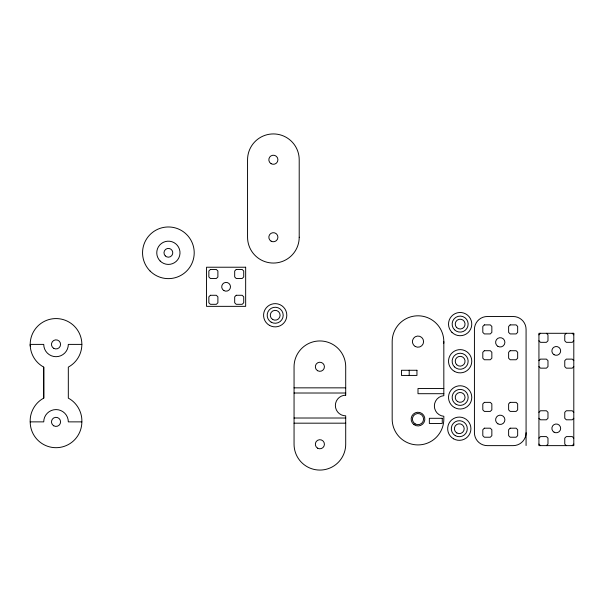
<?xml version="1.0" encoding="UTF-8"?>
<svg xmlns="http://www.w3.org/2000/svg" width="604" height="604" viewBox="0 0 604 604"><rect width="100%" height="100%" fill="white"/><g stroke="black" fill="none" stroke-linecap="round" stroke-linejoin="round"><path stroke-width="0.91" d="M538.934 334.843L540.489 333.295M538.934 360.663L540.489 359.116L546.424 359.116L547.979 360.663L547.979 366.605L546.424 368.153L540.489 368.153L538.934 366.605M566.31 333.295L564.763 334.843L564.763 340.784L566.31 342.332L572.252 342.332L573.8 340.784M573.8 366.605L572.252 368.153L566.31 368.153L564.763 366.605L564.763 360.663L566.31 359.116L572.252 359.116L573.8 360.663M538.934 412.313L540.489 410.765L546.424 410.765L547.979 412.313L547.979 418.255L546.424 419.803L540.489 419.803L538.934 418.255M538.934 438.142L540.489 436.594L546.424 436.594L547.979 438.142L547.979 444.076L546.424 445.631M573.8 418.255L572.252 419.803L566.31 419.803L564.763 418.255L564.763 412.313L566.31 410.765L572.252 410.765L573.8 412.313M572.252 445.631L573.8 444.076M43.73 398.142C35.183 402.626 29.739 412.238 30.2 421.871A25.821 25.821 0 0 0 56.021 447.692A25.821 25.821 0 0 0 81.85 421.871C82.31 412.238 76.867 402.626 68.32 398.142L68.32 367.096L68.939 366.764A25.821 25.821 0 0 0 75.81 327.798A25.821 25.821 0 0 0 36.24 327.798A25.821 25.821 0 0 0 43.111 366.764L43.752 367.096L43.752 398.142L43.73 367.096M81.85 344.393L68.32 344.393A12.291 12.291 0 0 1 56.021 356.692A12.291 12.291 0 0 1 43.73 344.393L30.2 344.393L30.253 346.084M294.057 387.844L345.707 387.844M443.827 388.538L417.998 388.538L417.998 393.702L443.827 393.702M294.057 393.015L345.707 393.015M294.057 418.013L345.707 418.013M30.2 421.871L43.73 421.871A12.291 12.291 0 0 1 56.021 409.58A12.291 12.291 0 0 1 68.32 421.871L81.85 421.871M294.057 423.178L345.707 423.178M572.252 333.295L573.8 334.843M546.424 333.295L547.979 334.843L547.979 340.784L546.424 342.332L540.489 342.332L538.934 340.784M573.8 438.142L572.252 436.594L566.31 436.594L564.763 438.142L564.763 444.076L566.31 445.631M538.934 444.076L540.489 445.631M526.076 445.518L526.076 329.414A12.911 12.911 0 0 0 513.158 316.504L487.337 316.504A12.911 12.911 0 0 0 474.427 329.414L474.427 432.713A12.911 12.911 0 0 0 487.337 445.631L513.158 445.631A12.911 12.911 0 0 0 526.076 432.713M443.827 341.622L443.827 395.673A10.351 10.351 0 0 0 434.367 405.979A10.351 10.351 0 0 0 443.827 416.292L443.827 419.101A25.821 25.821 0 0 1 417.998 444.921A25.821 25.821 0 0 1 392.177 419.101L392.177 341.622A25.821 25.821 0 0 1 418.844 315.817A25.821 25.821 0 0 1 443.766 343.306M409.202 370.267L409.202 375.431M210.403 269.459L208.856 271.007L208.856 276.949L210.403 278.497L216.345 278.497L217.893 276.949L217.893 271.007L216.345 269.459L210.403 269.459M210.403 295.281L208.856 296.836L208.856 302.77L210.403 304.318L216.345 304.318L217.893 302.77L217.893 296.836L216.345 295.281L210.403 295.281M236.232 269.459L234.684 271.007L234.684 276.949L236.232 278.497L242.174 278.497L243.722 276.949L243.722 271.007L242.174 269.459L236.232 269.459M236.232 295.281L234.684 296.836L234.684 302.77L236.232 304.318L242.174 304.318L243.722 302.77L243.722 296.836L242.174 295.281L236.232 295.281M484.355 324.892L482.807 326.439L482.807 332.381L484.355 333.929L490.297 333.929L491.845 332.381L491.845 326.439L490.297 324.892L484.355 324.892M484.355 350.713L482.807 352.268L482.807 358.202L484.355 359.757L490.297 359.757L491.845 358.202L491.845 352.268L490.297 350.713L484.355 350.713M510.176 324.892L508.628 326.439L508.628 332.381L510.176 333.929L516.118 333.929L517.666 332.381L517.666 326.439L516.118 324.892L510.176 324.892M510.176 350.713L508.628 352.268L508.628 358.202L510.176 359.757L516.118 359.757L517.666 358.202L517.666 352.268L516.118 350.713L510.176 350.713M484.355 402.362L482.807 403.917L482.807 409.852L484.355 411.407L490.297 411.407L491.845 409.852L491.845 403.917L490.297 402.362L484.355 402.362M484.355 428.191L482.807 429.738L482.807 435.68L484.355 437.228L490.297 437.228L491.845 435.68L491.845 429.738L490.297 428.191L484.355 428.191M510.176 402.362L508.628 403.917L508.628 409.852L510.176 411.407L516.118 411.407L517.666 409.852L517.666 403.917L516.118 402.362L510.176 402.362M510.176 428.191L508.628 429.738L508.628 435.68L510.176 437.228L516.118 437.228L517.666 435.68L517.666 429.738L516.118 428.191L510.176 428.191M245.662 267.225L206.538 267.225L206.538 306.349L245.662 306.349L245.662 267.225M573.8 333.295L538.934 333.295L538.934 445.631L573.8 445.631L573.8 333.295M416.949 370.267L401.456 370.267L401.456 375.431L416.949 375.431L416.949 370.267M442.264 418.3L429.353 418.3L429.353 423.464L442.264 423.464L442.264 418.3M345.707 395.182L345.707 366.771A25.821 25.821 0 0 0 319.878 340.95A25.821 25.821 0 0 0 294.057 366.771L294.057 444.25A25.821 25.821 0 0 0 319.878 470.071A25.821 25.821 0 0 0 345.707 444.25L345.707 415.839A10.328 10.328 0 0 1 335.371 405.511A10.328 10.328 0 0 1 345.707 395.182M299.207 237.229L299.207 159.75A25.821 25.821 0 0 0 273.378 133.929A25.821 25.821 0 0 0 247.557 159.75L247.557 237.229A25.821 25.821 0 0 0 273.378 263.05A25.821 25.821 0 0 0 299.207 237.229M165.277 255.9A4.387 4.387 0 0 0 172.623 253.929A4.387 4.387 0 0 0 167.248 248.554A4.387 4.387 0 0 0 165.277 255.9M150.124 271.06A25.821 25.821 0 0 0 193.333 259.478A25.821 25.821 0 0 0 161.698 227.851A25.821 25.821 0 0 0 150.124 271.06M160.166 261.011A11.619 11.619 0 0 0 179.607 255.802A11.619 11.619 0 0 0 165.375 241.57A11.619 11.619 0 0 0 160.166 261.011M223.91 290.592A4.387 4.387 0 0 0 230.494 286.787A4.387 4.387 0 0 0 223.91 282.982A4.387 4.387 0 0 0 223.91 290.592M497.923 423.827A4.651 4.651 0 0 0 504.899 419.803A4.651 4.651 0 0 0 497.923 415.779A4.651 4.651 0 0 0 497.923 423.827M497.923 346.356A4.651 4.651 0 0 0 504.899 342.332A4.651 4.651 0 0 0 497.923 338.308A4.651 4.651 0 0 0 497.923 346.356M53.748 348.334A4.545 4.545 0 0 0 60.574 344.393A4.545 4.545 0 0 0 53.748 340.46A4.545 4.545 0 0 0 53.748 348.334M53.748 425.805A4.545 4.545 0 0 0 60.574 421.871A4.545 4.545 0 0 0 53.748 417.938A4.545 4.545 0 0 0 53.748 425.805M271.105 163.692A4.545 4.545 0 0 0 277.923 159.75A4.545 4.545 0 0 0 271.105 155.817A4.545 4.545 0 0 0 271.105 163.692M271.105 241.162A4.545 4.545 0 0 0 277.923 237.229A4.545 4.545 0 0 0 271.105 233.287A4.545 4.545 0 0 0 271.105 241.162M415.205 423.94A5.587 5.587 0 0 0 423.585 419.101A5.587 5.587 0 0 0 415.205 414.261A5.587 5.587 0 0 0 415.205 423.94M413.944 424.612A6.84 6.84 0 0 0 424.801 419.848A6.84 6.84 0 0 0 415.25 412.834A6.84 6.84 0 0 0 413.944 424.612M415.205 346.462A5.587 5.587 0 0 0 423.585 341.622A5.587 5.587 0 0 0 415.205 336.783A5.587 5.587 0 0 0 415.205 346.462M317.606 370.713A4.545 4.545 0 0 0 324.423 366.771A4.545 4.545 0 0 0 317.606 362.838A4.545 4.545 0 0 0 317.606 370.713M317.606 448.183A4.545 4.545 0 0 0 324.423 444.25A4.545 4.545 0 0 0 317.606 440.308A4.545 4.545 0 0 0 317.606 448.183M554.072 432.185A4.387 4.387 0 0 0 560.655 428.379A4.387 4.387 0 0 0 554.072 424.582A4.387 4.387 0 0 0 554.072 432.185M554.072 354.714A4.387 4.387 0 0 0 560.655 350.909A4.387 4.387 0 0 0 554.072 347.104A4.387 4.387 0 0 0 554.072 354.714M454.487 329.761A8.003 8.003 0 0 0 467.881 326.175A8.003 8.003 0 0 0 458.074 316.368A8.003 8.003 0 0 0 454.487 329.761M456.677 327.572A4.907 4.907 0 0 0 464.891 325.375A4.907 4.907 0 0 0 458.874 319.357A4.907 4.907 0 0 0 456.677 327.572M451.928 332.321A11.619 11.619 0 0 0 471.369 327.111A11.619 11.619 0 0 0 457.137 312.88A11.619 11.619 0 0 0 451.928 332.321M454.487 366.9A8.003 8.003 0 0 0 467.881 363.314A8.003 8.003 0 0 0 458.074 353.506A8.003 8.003 0 0 0 454.487 366.9M456.677 364.718A4.907 4.907 0 0 0 464.891 362.513A4.907 4.907 0 0 0 458.874 356.496A4.907 4.907 0 0 0 456.677 364.718M454.336 371.309A11.619 11.619 0 0 0 471.769 361.245A11.619 11.619 0 0 0 454.336 351.181A11.619 11.619 0 0 0 454.336 371.309M456.148 404.325A8.003 8.003 0 0 0 468.153 397.394A8.003 8.003 0 0 0 456.148 390.463A8.003 8.003 0 0 0 456.148 404.325M457.689 401.645A4.907 4.907 0 0 0 465.057 397.394A4.907 4.907 0 0 0 457.689 393.144A4.907 4.907 0 0 0 457.689 401.645M454.336 407.458A11.619 11.619 0 0 0 471.769 397.394A11.619 11.619 0 0 0 454.336 387.33A11.619 11.619 0 0 0 454.336 407.458M453.483 438.776A11.619 11.619 0 0 0 470.916 428.712A11.619 11.619 0 0 0 453.483 418.647A11.619 11.619 0 0 0 453.483 438.776M455.288 435.643A8.003 8.003 0 0 0 467.3 428.712A8.003 8.003 0 0 0 455.288 421.781A8.003 8.003 0 0 0 455.288 435.643M456.835 432.962A4.907 4.907 0 0 0 464.204 428.712A4.907 4.907 0 0 0 456.835 424.461A4.907 4.907 0 0 0 456.835 432.962M269.384 325.322A11.619 11.619 0 0 0 286.809 315.258A11.619 11.619 0 0 0 269.384 305.194A11.619 11.619 0 0 0 269.384 325.322M272.736 319.508A4.907 4.907 0 0 0 280.105 315.258A4.907 4.907 0 0 0 272.736 311A4.907 4.907 0 0 0 272.736 319.508M271.188 322.189A8.003 8.003 0 0 0 283.201 315.258A8.003 8.003 0 0 0 271.188 308.319A8.003 8.003 0 0 0 271.188 322.189"/></g></svg>
